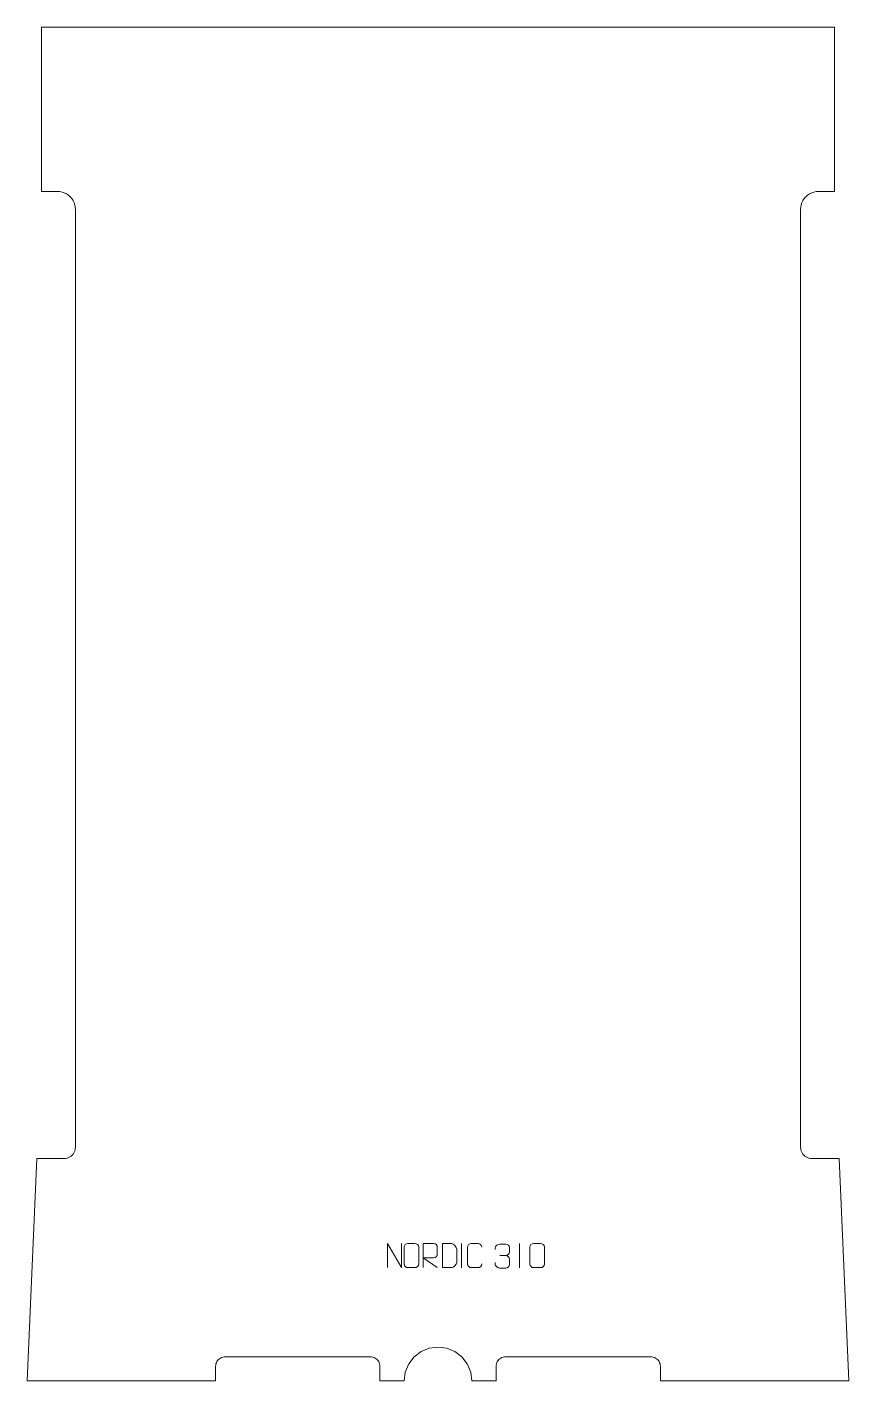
# Model space of a CAD drawing. Header units: millimetres. Extents: x -425 to 425, y -1080 to 320.
import ezdxf

# ---------------------------------------------------------------- set-up
doc = ezdxf.new("R2010")
doc.units = ezdxf.units.MM
doc.header["$MEASUREMENT"] = 0
doc.layers.add('layer 1', color=7, linetype='Continuous')

msp = doc.modelspace()

# ---------------------------------------------------------------- linework, layer by layer
at = {"layer": 'layer 1', "color": 242, "lineweight": 9}
msp.add_open_spline([(414.9998, -849.9997), (414.9998, -849.9997), (424.9993, -1079.9994), (424.9993, -1079.9994), (424.9993, -1079.9994), (424.9993, -1079.9994), (229.9998, -1079.9994), (229.9998, -1079.9994), (229.9998, -1079.9994), (229.9998, -1079.9994), (229.9998, -1064.9993), (229.9998, -1064.9993), (229.9998, -1064.9993), (229.9998, -1064.9993), (229.9144, -1063.694), (229.9144, -1063.694), (229.9144, -1063.694), (229.9144, -1063.694), (229.6589, -1062.4117), (229.6589, -1062.4117), (229.6589, -1062.4117), (229.6589, -1062.4117), (229.2382, -1061.1725), (229.2382, -1061.1725), (229.2382, -1061.1725), (229.2382, -1061.1725), (228.6595, -1060.0001), (228.6595, -1060.0001), (228.6595, -1060.0001), (228.6595, -1060.0001), (227.9329, -1058.9123), (227.9329, -1058.9123), (227.9329, -1058.9123), (227.9329, -1058.9123), (227.0703, -1057.9282), (227.0703, -1057.9282), (227.0703, -1057.9282), (227.0703, -1057.9282), (226.0873, -1057.0656), (226.0873, -1057.0656), (226.0873, -1057.0656), (226.0873, -1057.0656), (224.9995, -1056.3393), (224.9995, -1056.3393), (224.9995, -1056.3393), (224.9995, -1056.3393), (223.8271, -1055.7614), (223.8271, -1055.7614), (223.8271, -1055.7614), (223.8271, -1055.7614), (222.5878, -1055.3407), (222.5878, -1055.3407), (222.5878, -1055.3407), (222.5878, -1055.3407), (221.3048, -1055.0851), (221.3048, -1055.0851), (221.3048, -1055.0851), (221.3048, -1055.0851), (220.0003, -1054.9998), (220.0003, -1054.9998), (220.0003, -1054.9998), (220.0003, -1054.9998), (69.9994, -1054.9998), (69.9994, -1054.9998), (69.9994, -1054.9998), (69.9994, -1054.9998), (68.6952, -1055.0851), (68.6952, -1055.0851), (68.6952, -1055.0851), (68.6952, -1055.0851), (67.4118, -1055.3407), (67.4118, -1055.3407), (67.4118, -1055.3407), (67.4118, -1055.3407), (66.1737, -1055.7614), (66.1737, -1055.7614), (66.1737, -1055.7614), (66.1737, -1055.7614), (65.0002, -1056.3393), (65.0002, -1056.3393), (65.0002, -1056.3393), (65.0002, -1056.3393), (63.9124, -1057.0656), (63.9124, -1057.0656), (63.9124, -1057.0656), (63.9124, -1057.0656), (62.9283, -1057.9282), (62.9283, -1057.9282), (62.9283, -1057.9282), (62.9283, -1057.9282), (62.066, -1058.9123), (62.066, -1058.9123), (62.066, -1058.9123), (62.066, -1058.9123), (61.3394, -1060.0001), (61.3394, -1060.0001), (61.3394, -1060.0001), (61.3394, -1060.0001), (60.7615, -1061.1725), (60.7615, -1061.1725), (60.7615, -1061.1725), (60.7615, -1061.1725), (60.3408, -1062.4117), (60.3408, -1062.4117), (60.3408, -1062.4117), (60.3408, -1062.4117), (60.0853, -1063.694), (60.0853, -1063.694), (60.0853, -1063.694), (60.0853, -1063.694), (59.9999, -1064.9993), (59.9999, -1064.9993), (59.9999, -1064.9993), (59.9999, -1064.9993), (59.9999, -1079.9994), (59.9999, -1079.9994), (59.9999, -1079.9994), (59.9999, -1079.9994), (35.0003, -1079.9994), (35.0003, -1079.9994), (35.0003, -1079.9994), (35.0003, -1079.9994), (33.8075, -1070.941), (33.8075, -1070.941), (33.8075, -1070.941), (33.8075, -1070.941), (30.3108, -1062.4993), (30.3108, -1062.4993), (30.3108, -1062.4993), (30.3108, -1062.4993), (24.7491, -1055.2512), (24.7491, -1055.2512), (24.7491, -1055.2512), (24.7491, -1055.2512), (17.5001, -1049.6886), (17.5001, -1049.6886), (17.5001, -1049.6886), (17.5001, -1049.6886), (9.0584, -1046.1919), (9.0584, -1046.1919), (9.0584, -1046.1919), (9.0584, -1046.1919), (0, -1045), (0, -1045), (0, -1045), (0, -1045), (-9.0593, -1046.1919), (-9.0593, -1046.1919), (-9.0593, -1046.1919), (-9.0593, -1046.1919), (-17.5001, -1049.6886), (-17.5001, -1049.6886), (-17.5001, -1049.6886), (-17.5001, -1049.6886), (-24.7491, -1055.2512), (-24.7491, -1055.2512), (-24.7491, -1055.2512), (-24.7491, -1055.2512), (-30.3108, -1062.4993), (-30.3108, -1062.4993), (-30.3108, -1062.4993), (-30.3108, -1062.4993), (-33.8075, -1070.941), (-33.8075, -1070.941), (-33.8075, -1070.941), (-33.8075, -1070.941), (-35.0003, -1079.9994), (-35.0003, -1079.9994), (-35.0003, -1079.9994), (-35.0003, -1079.9994), (-59.9999, -1079.9994), (-59.9999, -1079.9994), (-59.9999, -1079.9994), (-59.9999, -1079.9994), (-59.9999, -1064.9993), (-59.9999, -1064.9993), (-59.9999, -1064.9993), (-59.9999, -1064.9993), (-60.0853, -1063.694), (-60.0853, -1063.694), (-60.0853, -1063.694), (-60.0853, -1063.694), (-60.3408, -1062.4117), (-60.3408, -1062.4117), (-60.3408, -1062.4117), (-60.3408, -1062.4117), (-60.7615, -1061.1725), (-60.7615, -1061.1725), (-60.7615, -1061.1725), (-60.7615, -1061.1725), (-61.3394, -1060.0001), (-61.3394, -1060.0001), (-61.3394, -1060.0001), (-61.3394, -1060.0001), (-62.0668, -1058.9123), (-62.0668, -1058.9123), (-62.0668, -1058.9123), (-62.0668, -1058.9123), (-62.9294, -1057.9282), (-62.9294, -1057.9282), (-62.9294, -1057.9282), (-62.9294, -1057.9282), (-63.9124, -1057.0656), (-63.9124, -1057.0656), (-63.9124, -1057.0656), (-63.9124, -1057.0656), (-65.0002, -1056.3393), (-65.0002, -1056.3393), (-65.0002, -1056.3393), (-65.0002, -1056.3393), (-66.1734, -1055.7614), (-66.1734, -1055.7614), (-66.1734, -1055.7614), (-66.1734, -1055.7614), (-67.4118, -1055.3407), (-67.4118, -1055.3407), (-67.4118, -1055.3407), (-67.4118, -1055.3407), (-68.6949, -1055.0851), (-68.6949, -1055.0851), (-68.6949, -1055.0851), (-68.6949, -1055.0851), (-70.0005, -1054.9998), (-70.0005, -1054.9998), (-70.0005, -1054.9998), (-70.0005, -1054.9998), (-220.0003, -1054.9998), (-220.0003, -1054.9998), (-220.0003, -1054.9998), (-220.0003, -1054.9998), (-221.3056, -1055.0851), (-221.3056, -1055.0851), (-221.3056, -1055.0851), (-221.3056, -1055.0851), (-222.5878, -1055.3407), (-222.5878, -1055.3407), (-222.5878, -1055.3407), (-222.5878, -1055.3407), (-223.8271, -1055.7614), (-223.8271, -1055.7614), (-223.8271, -1055.7614), (-223.8271, -1055.7614), (-224.9995, -1056.3393), (-224.9995, -1056.3393), (-224.9995, -1056.3393), (-224.9995, -1056.3393), (-226.0873, -1057.0656), (-226.0873, -1057.0656), (-226.0873, -1057.0656), (-226.0873, -1057.0656), (-227.0714, -1057.9282), (-227.0714, -1057.9282), (-227.0714, -1057.9282), (-227.0714, -1057.9282), (-227.9337, -1058.9123), (-227.9337, -1058.9123), (-227.9337, -1058.9123), (-227.9337, -1058.9123), (-228.6603, -1060.0001), (-228.6603, -1060.0001), (-228.6603, -1060.0001), (-228.6603, -1060.0001), (-229.2393, -1061.1725), (-229.2393, -1061.1725), (-229.2393, -1061.1725), (-229.2393, -1061.1725), (-229.6598, -1062.4117), (-229.6598, -1062.4117), (-229.6598, -1062.4117), (-229.6598, -1062.4117), (-229.9144, -1063.694), (-229.9144, -1063.694), (-229.9144, -1063.694), (-229.9144, -1063.694), (-229.9998, -1064.9993), (-229.9998, -1064.9993), (-229.9998, -1064.9993), (-229.9998, -1064.9993), (-229.9998, -1079.9994), (-229.9998, -1079.9994), (-229.9998, -1079.9994), (-229.9998, -1079.9994), (-424.9993, -1079.9994), (-424.9993, -1079.9994), (-424.9993, -1079.9994), (-424.9993, -1079.9994), (-414.9998, -849.9997), (-414.9998, -849.9997), (-414.9998, -849.9997), (-414.9998, -849.9997), (-386.6518, -849.9997), (-386.6518, -849.9997), (-386.6518, -849.9997), (-386.6518, -849.9997), (-385.1309, -849.9005), (-385.1309, -849.9005), (-385.1309, -849.9005), (-385.1309, -849.9005), (-383.6361, -849.6024), (-383.6361, -849.6024), (-383.6361, -849.6024), (-383.6361, -849.6024), (-382.1926, -849.1128), (-382.1926, -849.1128), (-382.1926, -849.1128), (-382.1926, -849.1128), (-380.8261, -848.4385), (-380.8261, -848.4385), (-380.8261, -848.4385), (-380.8261, -848.4385), (-379.5584, -847.5916), (-379.5584, -847.5916), (-379.5584, -847.5916), (-379.5584, -847.5916), (-378.4122, -846.5864), (-378.4122, -846.5864), (-378.4122, -846.5864), (-378.4122, -846.5864), (-377.4081, -845.4413), (-377.4081, -845.4413), (-377.4081, -845.4413), (-377.4081, -845.4413), (-376.5609, -844.1736), (-376.5609, -844.1736), (-376.5609, -844.1736), (-376.5609, -844.1736), (-375.8869, -842.8069), (-375.8869, -842.8069), (-375.8869, -842.8069), (-375.8869, -842.8069), (-375.3973, -841.3636), (-375.3973, -841.3636), (-375.3973, -841.3636), (-375.3973, -841.3636), (-375.0992, -839.8688), (-375.0992, -839.8688), (-375.0992, -839.8688), (-375.0992, -839.8688), (-375, -838.3476), (-375, -838.3476), (-375, -838.3476), (-375, -838.3476), (-375, 131.3641), (-375, 131.3641), (-375, 131.3641), (-375, 131.3641), (-375.1595, 133.7964), (-375.1595, 133.7964), (-375.1595, 133.7964), (-375.1595, 133.7964), (-375.6352, 136.1869), (-375.6352, 136.1869), (-375.6352, 136.1869), (-375.6352, 136.1869), (-376.4183, 138.4955), (-376.4183, 138.4955), (-376.4183, 138.4955), (-376.4183, 138.4955), (-377.4965, 140.6819), (-377.4965, 140.6819), (-377.4965, 140.6819), (-377.4965, 140.6819), (-378.8514, 142.7081), (-378.8514, 142.7081), (-378.8514, 142.7081), (-378.8514, 142.7081), (-380.458, 144.541), (-380.458, 144.541), (-380.458, 144.541), (-380.458, 144.541), (-382.2908, 146.1484), (-382.2908, 146.1484), (-382.2908, 146.1484), (-382.2908, 146.1484), (-384.3178, 147.5025), (-384.3178, 147.5025), (-384.3178, 147.5025), (-384.3178, 147.5025), (-386.5043, 148.5807), (-386.5043, 148.5807), (-386.5043, 148.5807), (-386.5043, 148.5807), (-388.8121, 149.3645), (-388.8121, 149.3645), (-388.8121, 149.3645), (-388.8121, 149.3645), (-391.2036, 149.8406), (-391.2036, 149.8406), (-391.2036, 149.8406), (-391.2036, 149.8406), (-393.6356, 149.9997), (-393.6356, 149.9997), (-393.6356, 149.9997), (-393.6356, 149.9997), (-410.0003, 149.9997), (-410.0003, 149.9997), (-410.0003, 149.9997), (-410.0003, 149.9997), (-410.0003, 319.9996), (-410.0003, 319.9996), (-410.0003, 319.9996), (-410.0003, 319.9996), (409.9995, 319.9996), (409.9995, 319.9996), (409.9995, 319.9996), (409.9995, 319.9996), (409.9995, 149.9997), (409.9995, 149.9997), (409.9995, 149.9997), (409.9995, 149.9997), (393.6356, 149.9997), (393.6356, 149.9997), (393.6356, 149.9997), (393.6356, 149.9997), (391.2025, 149.8406), (391.2025, 149.8406), (391.2025, 149.8406), (391.2025, 149.8406), (388.8121, 149.3645), (388.8121, 149.3645), (388.8121, 149.3645), (388.8121, 149.3645), (386.5043, 148.5807), (386.5043, 148.5807), (386.5043, 148.5807), (386.5043, 148.5807), (384.3178, 147.5025), (384.3178, 147.5025), (384.3178, 147.5025), (384.3178, 147.5025), (382.2908, 146.1484), (382.2908, 146.1484), (382.2908, 146.1484), (382.2908, 146.1484), (380.458, 144.541), (380.458, 144.541), (380.458, 144.541), (380.458, 144.541), (378.8506, 142.7081), (378.8506, 142.7081), (378.8506, 142.7081), (378.8506, 142.7081), (377.4965, 140.6819), (377.4965, 140.6819), (377.4965, 140.6819), (377.4965, 140.6819), (376.4183, 138.4955), (376.4183, 138.4955), (376.4183, 138.4955), (376.4183, 138.4955), (375.6344, 136.1869), (375.6344, 136.1869), (375.6344, 136.1869), (375.6344, 136.1869), (375.1595, 133.7964), (375.1595, 133.7964), (375.1595, 133.7964), (375.1595, 133.7964), (375, 131.3641), (375, 131.3641), (375, 131.3641), (375, 131.3641), (375, -838.3476), (375, -838.3476), (375, -838.3476), (375, -838.3476), (375.0992, -839.8688), (375.0992, -839.8688), (375.0992, -839.8688), (375.0992, -839.8688), (375.3965, -841.3636), (375.3965, -841.3636), (375.3965, -841.3636), (375.3965, -841.3636), (375.8869, -842.8069), (375.8869, -842.8069), (375.8869, -842.8069), (375.8869, -842.8069), (376.5612, -844.1736), (376.5612, -844.1736), (376.5612, -844.1736), (376.5612, -844.1736), (377.407, -845.4413), (377.407, -845.4413), (377.407, -845.4413), (377.407, -845.4413), (378.4125, -846.5864), (378.4125, -846.5864), (378.4125, -846.5864), (378.4125, -846.5864), (379.5584, -847.5916), (379.5584, -847.5916), (379.5584, -847.5916), (379.5584, -847.5916), (380.8261, -848.4385), (380.8261, -848.4385), (380.8261, -848.4385), (380.8261, -848.4385), (382.1928, -849.1128), (382.1928, -849.1128), (382.1928, -849.1128), (382.1928, -849.1128), (383.6361, -849.6024), (383.6361, -849.6024), (383.6361, -849.6024), (383.6361, -849.6024), (385.1309, -849.9005), (385.1309, -849.9005), (385.1309, -849.9005), (385.1309, -849.9005), (386.6521, -849.9997), (386.6521, -849.9997), (386.6521, -849.9997), (386.6521, -849.9997), (414.9998, -849.9997), (414.9998, -849.9997)], degree=3, knots=[0, 0, 0, 0, 0.007692308, 0.007692308, 0.007692308, 0.007692308, 0.015384615, 0.015384615, 0.015384615, 0.015384615, 0.023076923, 0.023076923, 0.023076923, 0.023076923, 0.030769231, 0.030769231, 0.030769231, 0.030769231, 0.038461538, 0.038461538, 0.038461538, 0.038461538, 0.046153846, 0.046153846, 0.046153846, 0.046153846, 0.053846154, 0.053846154, 0.053846154, 0.053846154, 0.061538462, 0.061538462, 0.061538462, 0.061538462, 0.069230769, 0.069230769, 0.069230769, 0.069230769, 0.076923077, 0.076923077, 0.076923077, 0.076923077, 0.084615385, 0.084615385, 0.084615385, 0.084615385, 0.092307692, 0.092307692, 0.092307692, 0.092307692, 0.1, 0.1, 0.1, 0.1, 0.107692308, 0.107692308, 0.107692308, 0.107692308, 0.115384615, 0.115384615, 0.115384615, 0.115384615, 0.123076923, 0.123076923, 0.123076923, 0.123076923, 0.130769231, 0.130769231, 0.130769231, 0.130769231, 0.138461538, 0.138461538, 0.138461538, 0.138461538, 0.146153846, 0.146153846, 0.146153846, 0.146153846, 0.153846154, 0.153846154, 0.153846154, 0.153846154, 0.161538462, 0.161538462, 0.161538462, 0.161538462, 0.169230769, 0.169230769, 0.169230769, 0.169230769, 0.176923077, 0.176923077, 0.176923077, 0.176923077, 0.184615385, 0.184615385, 0.184615385, 0.184615385, 0.192307692, 0.192307692, 0.192307692, 0.192307692, 0.2, 0.2, 0.2, 0.2, 0.207692308, 0.207692308, 0.207692308, 0.207692308, 0.215384615, 0.215384615, 0.215384615, 0.215384615, 0.223076923, 0.223076923, 0.223076923, 0.223076923, 0.230769231, 0.230769231, 0.230769231, 0.230769231, 0.238461538, 0.238461538, 0.238461538, 0.238461538, 0.246153846, 0.246153846, 0.246153846, 0.246153846, 0.253846154, 0.253846154, 0.253846154, 0.253846154, 0.261538462, 0.261538462, 0.261538462, 0.261538462, 0.269230769, 0.269230769, 0.269230769, 0.269230769, 0.276923077, 0.276923077, 0.276923077, 0.276923077, 0.284615385, 0.284615385, 0.284615385, 0.284615385, 0.292307692, 0.292307692, 0.292307692, 0.292307692, 0.3, 0.3, 0.3, 0.3, 0.307692308, 0.307692308, 0.307692308, 0.307692308, 0.315384615, 0.315384615, 0.315384615, 0.315384615, 0.323076923, 0.323076923, 0.323076923, 0.323076923, 0.330769231, 0.330769231, 0.330769231, 0.330769231, 0.338461538, 0.338461538, 0.338461538, 0.338461538, 0.346153846, 0.346153846, 0.346153846, 0.346153846, 0.353846154, 0.353846154, 0.353846154, 0.353846154, 0.361538462, 0.361538462, 0.361538462, 0.361538462, 0.369230769, 0.369230769, 0.369230769, 0.369230769, 0.376923077, 0.376923077, 0.376923077, 0.376923077, 0.384615385, 0.384615385, 0.384615385, 0.384615385, 0.392307692, 0.392307692, 0.392307692, 0.392307692, 0.4, 0.4, 0.4, 0.4, 0.407692308, 0.407692308, 0.407692308, 0.407692308, 0.415384615, 0.415384615, 0.415384615, 0.415384615, 0.423076923, 0.423076923, 0.423076923, 0.423076923, 0.430769231, 0.430769231, 0.430769231, 0.430769231, 0.438461538, 0.438461538, 0.438461538, 0.438461538, 0.446153846, 0.446153846, 0.446153846, 0.446153846, 0.453846154, 0.453846154, 0.453846154, 0.453846154, 0.461538462, 0.461538462, 0.461538462, 0.461538462, 0.469230769, 0.469230769, 0.469230769, 0.469230769, 0.476923077, 0.476923077, 0.476923077, 0.476923077, 0.484615385, 0.484615385, 0.484615385, 0.484615385, 0.492307692, 0.492307692, 0.492307692, 0.492307692, 0.5, 0.5, 0.5, 0.5, 0.507692308, 0.507692308, 0.507692308, 0.507692308, 0.515384615, 0.515384615, 0.515384615, 0.515384615, 0.523076923, 0.523076923, 0.523076923, 0.523076923, 0.530769231, 0.530769231, 0.530769231, 0.530769231, 0.538461538, 0.538461538, 0.538461538, 0.538461538, 0.546153846, 0.546153846, 0.546153846, 0.546153846, 0.553846154, 0.553846154, 0.553846154, 0.553846154, 0.561538462, 0.561538462, 0.561538462, 0.561538462, 0.569230769, 0.569230769, 0.569230769, 0.569230769, 0.576923077, 0.576923077, 0.576923077, 0.576923077, 0.584615385, 0.584615385, 0.584615385, 0.584615385, 0.592307692, 0.592307692, 0.592307692, 0.592307692, 0.6, 0.6, 0.6, 0.6, 0.607692308, 0.607692308, 0.607692308, 0.607692308, 0.615384615, 0.615384615, 0.615384615, 0.615384615, 0.623076923, 0.623076923, 0.623076923, 0.623076923, 0.630769231, 0.630769231, 0.630769231, 0.630769231, 0.638461538, 0.638461538, 0.638461538, 0.638461538, 0.646153846, 0.646153846, 0.646153846, 0.646153846, 0.653846154, 0.653846154, 0.653846154, 0.653846154, 0.661538462, 0.661538462, 0.661538462, 0.661538462, 0.669230769, 0.669230769, 0.669230769, 0.669230769, 0.676923077, 0.676923077, 0.676923077, 0.676923077, 0.684615385, 0.684615385, 0.684615385, 0.684615385, 0.692307692, 0.692307692, 0.692307692, 0.692307692, 0.7, 0.7, 0.7, 0.7, 0.707692308, 0.707692308, 0.707692308, 0.707692308, 0.715384615, 0.715384615, 0.715384615, 0.715384615, 0.723076923, 0.723076923, 0.723076923, 0.723076923, 0.730769231, 0.730769231, 0.730769231, 0.730769231, 0.738461538, 0.738461538, 0.738461538, 0.738461538, 0.746153846, 0.746153846, 0.746153846, 0.746153846, 0.753846154, 0.753846154, 0.753846154, 0.753846154, 0.761538462, 0.761538462, 0.761538462, 0.761538462, 0.769230769, 0.769230769, 0.769230769, 0.769230769, 0.776923077, 0.776923077, 0.776923077, 0.776923077, 0.784615385, 0.784615385, 0.784615385, 0.784615385, 0.792307692, 0.792307692, 0.792307692, 0.792307692, 0.8, 0.8, 0.8, 0.8, 0.807692308, 0.807692308, 0.807692308, 0.807692308, 0.815384615, 0.815384615, 0.815384615, 0.815384615, 0.823076923, 0.823076923, 0.823076923, 0.823076923, 0.830769231, 0.830769231, 0.830769231, 0.830769231, 0.838461538, 0.838461538, 0.838461538, 0.838461538, 0.846153846, 0.846153846, 0.846153846, 0.846153846, 0.853846154, 0.853846154, 0.853846154, 0.853846154, 0.861538462, 0.861538462, 0.861538462, 0.861538462, 0.869230769, 0.869230769, 0.869230769, 0.869230769, 0.876923077, 0.876923077, 0.876923077, 0.876923077, 0.884615385, 0.884615385, 0.884615385, 0.884615385, 0.892307692, 0.892307692, 0.892307692, 0.892307692, 0.9, 0.9, 0.9, 0.9, 0.907692308, 0.907692308, 0.907692308, 0.907692308, 0.915384615, 0.915384615, 0.915384615, 0.915384615, 0.923076923, 0.923076923, 0.923076923, 0.923076923, 0.930769231, 0.930769231, 0.930769231, 0.930769231, 0.938461538, 0.938461538, 0.938461538, 0.938461538, 0.946153846, 0.946153846, 0.946153846, 0.946153846, 0.953846154, 0.953846154, 0.953846154, 0.953846154, 0.961538462, 0.961538462, 0.961538462, 0.961538462, 0.969230769, 0.969230769, 0.969230769, 0.969230769, 0.976923077, 0.976923077, 0.976923077, 0.976923077, 0.984615385, 0.984615385, 0.984615385, 0.984615385, 1, 1, 1, 1], dxfattribs=at)
at = {"layer": 'layer 1', "color": 250, "lineweight": 9}
for points, knots in [([(-52.3691, -962.874), (-52.3691, -962.874), (-52.3691, -937.9205), (-52.3691, -937.9205), (-52.3691, -937.9205), (-52.3691, -937.9205), (-37.7143, -962.874), (-37.7143, -962.874), (-37.7143, -962.874), (-37.7143, -962.874), (-37.7143, -937.9205), (-37.7143, -937.9205)], [0, 0, 0, 0, 0.25, 0.25, 0.25, 0.25, 0.5, 0.5, 0.5, 0.5, 1, 1, 1, 1]), ([(-31.0549, -937.851), (-28.6882, -937.851), (-26.3211, -937.851), (-23.954, -937.851), (-23.954, -937.851), (-21.973, -937.8154), (-19.9465, -939.3101), (-19.9194, -941.7528), (-19.9194, -941.7528), (-19.9198, -947.5116), (-19.9198, -953.2709), (-19.9194, -959.0305), (-19.9194, -959.0305), (-20.0616, -961.3587), (-21.7684, -962.8413), (-23.954, -962.8522), (-23.954, -962.8522), (-26.327, -962.8518), (-28.7, -962.8518), (-31.0726, -962.8522), (-31.0726, -962.8522), (-33.0315, -962.9578), (-35.0384, -961.0694), (-35.027, -959.0479), (-35.027, -959.0479), (-35.0267, -953.2658), (-35.0267, -947.4842), (-35.027, -941.7029), (-35.027, -941.7029), (-35.0227, -939.5603), (-33.2452, -937.8375), (-31.0549, -937.851)], [0, 0, 0, 0, 0.111111111, 0.111111111, 0.111111111, 0.111111111, 0.222222222, 0.222222222, 0.222222222, 0.222222222, 0.333333333, 0.333333333, 0.333333333, 0.333333333, 0.444444444, 0.444444444, 0.444444444, 0.444444444, 0.555555556, 0.555555556, 0.555555556, 0.555555556, 0.666666667, 0.666666667, 0.666666667, 0.666666667, 0.777777778, 0.777777778, 0.777777778, 0.777777778, 1, 1, 1, 1]), ([(-15.3737, -962.874), (-15.3737, -962.874), (-15.3737, -937.9205), (-15.3737, -937.9205), (-15.3737, -937.9205), (-11.7789, -937.9205), (-8.1834, -937.9205), (-4.5882, -937.9205), (-4.5882, -937.9205), (-2.2629, -937.9582), (-0.7056, -939.4482), (-0.7097, -941.8146), (-0.7097, -941.8146), (-0.7101, -943.8501), (-0.7101, -946.9095), (-0.7097, -948.9455), (-0.7097, -948.9455), (-0.7162, -950.821), (-2.5285, -952.7628), (-4.538, -952.7819), (-4.538, -952.7819), (-4.538, -952.7819), (-15.3737, -952.7819), (-15.3737, -952.7819), (-15.3737, -952.7819), (-15.3737, -952.7819), (-0.719, -962.874), (-0.719, -962.874)], [0, 0, 0, 0, 0.125, 0.125, 0.125, 0.125, 0.25, 0.25, 0.25, 0.25, 0.375, 0.375, 0.375, 0.375, 0.5, 0.5, 0.5, 0.5, 0.625, 0.625, 0.625, 0.625, 0.75, 0.75, 0.75, 0.75, 1, 1, 1, 1]), ([(4.5661, -962.8459), (6.8979, -962.8455), (11.8481, -962.8695), (14.1796, -962.8698), (14.1796, -962.8698), (16.1046, -962.9752), (19.4232, -959.4336), (19.412, -957.4163), (19.412, -957.4163), (19.4116, -951.6462), (19.4116, -949.4765), (19.412, -943.7072), (19.412, -943.7072), (19.4077, -941.5691), (16.0332, -937.909), (13.8808, -937.9225), (13.8808, -937.9225), (11.5551, -937.9225), (6.8308, -937.9225), (4.5047, -937.9225), (4.5047, -937.9225), (4.5051, -943.6694), (4.5664, -957.0986), (4.5661, -962.8459)], [0, 0, 0, 0, 0.142857143, 0.142857143, 0.142857143, 0.142857143, 0.285714286, 0.285714286, 0.285714286, 0.285714286, 0.428571429, 0.428571429, 0.428571429, 0.428571429, 0.571428571, 0.571428571, 0.571428571, 0.571428571, 0.714285714, 0.714285714, 0.714285714, 0.714285714, 1, 1, 1, 1]), ([(45.3814, -959.0563), (45.2416, -961.3797), (43.5644, -962.8593), (41.4167, -962.8701), (41.4167, -962.8701), (39.0848, -962.8697), (36.7529, -962.8697), (34.4214, -962.8701), (34.4214, -962.8701), (32.4964, -962.9755), (30.5243, -961.091), (30.5355, -959.0737), (30.5355, -959.0737), (30.5359, -953.3036), (30.5359, -947.5339), (30.5355, -941.7646), (30.5355, -941.7646), (30.5397, -939.6265), (32.2864, -937.9073), (34.4388, -937.9208), (34.4388, -937.9208), (36.7645, -937.9208), (39.0906, -937.9208), (41.4167, -937.9208), (41.4167, -937.9208), (43.3633, -937.8853), (45.3547, -939.3768), (45.3814, -941.8144)], [0, 0, 0, 0, 0.125, 0.125, 0.125, 0.125, 0.25, 0.25, 0.25, 0.25, 0.375, 0.375, 0.375, 0.375, 0.5, 0.5, 0.5, 0.5, 0.625, 0.625, 0.625, 0.625, 0.75, 0.75, 0.75, 0.75, 1, 1, 1, 1]), ([(98.9451, -937.851), (101.3118, -937.851), (103.6789, -937.851), (106.046, -937.851), (106.046, -937.851), (108.027, -937.8154), (110.0535, -939.3101), (110.0806, -941.7528), (110.0806, -941.7528), (110.0802, -947.5116), (110.0802, -953.2709), (110.0806, -959.0305), (110.0806, -959.0305), (109.9384, -961.3587), (108.2316, -962.8413), (106.046, -962.8522), (106.046, -962.8522), (103.673, -962.8518), (101.3, -962.8518), (98.9274, -962.8522), (98.9274, -962.8522), (96.9685, -962.9578), (94.9616, -961.0694), (94.973, -959.0479), (94.973, -959.0479), (94.9733, -953.2658), (94.9733, -947.4842), (94.973, -941.7029), (94.973, -941.7029), (94.9773, -939.5603), (96.7548, -937.8375), (98.9451, -937.851)], [0, 0, 0, 0, 0.111111111, 0.111111111, 0.111111111, 0.111111111, 0.222222222, 0.222222222, 0.222222222, 0.222222222, 0.333333333, 0.333333333, 0.333333333, 0.333333333, 0.444444444, 0.444444444, 0.444444444, 0.444444444, 0.555555556, 0.555555556, 0.555555556, 0.555555556, 0.666666667, 0.666666667, 0.666666667, 0.666666667, 0.777777778, 0.777777778, 0.777777778, 0.777777778, 1, 1, 1, 1]), ([(98.9479, -937.866), (101.314, -937.866), (103.6805, -937.866), (106.047, -937.866), (106.047, -937.866), (108.0275, -937.8304), (110.0535, -939.3247), (110.0806, -941.7668), (110.0806, -941.7668), (110.0802, -947.5242), (110.0802, -953.282), (110.0806, -959.0402), (110.0806, -959.0402), (109.9385, -961.3678), (108.2321, -962.8501), (106.047, -962.8609), (106.047, -962.8609), (103.6746, -962.8605), (101.3022, -962.8605), (98.9302, -962.8609), (98.9302, -962.8609), (96.9717, -962.9665), (94.9653, -961.0786), (94.9767, -959.0576), (94.9767, -959.0576), (94.9771, -953.277), (94.9771, -947.4967), (94.9767, -941.7169), (94.9767, -941.7169), (94.981, -939.5749), (96.7581, -937.8524), (98.9479, -937.866)], [0, 0, 0, 0, 0.111111111, 0.111111111, 0.111111111, 0.111111111, 0.222222222, 0.222222222, 0.222222222, 0.222222222, 0.333333333, 0.333333333, 0.333333333, 0.333333333, 0.444444444, 0.444444444, 0.444444444, 0.444444444, 0.555555556, 0.555555556, 0.555555556, 0.555555556, 0.666666667, 0.666666667, 0.666666667, 0.666666667, 0.777777778, 0.777777778, 0.777777778, 0.777777778, 1, 1, 1, 1]), ([(59.1743, -944.1521), (59.1743, -944.1521), (59.1743, -942.2949), (59.1743, -942.2949), (59.1743, -942.2949), (59.16, -940.553), (61.8245, -938.4349), (63.8836, -938.4576), (63.8836, -938.4576), (65.9477, -938.4576), (68.0117, -938.4576), (70.0754, -938.4576), (70.0754, -938.4576), (72.2699, -938.4488), (73.8682, -940.2956), (73.9126, -942.2077), (73.9126, -942.2077), (73.9122, -943.6428), (73.9122, -945.0779), (73.9126, -946.5134), (73.9126, -946.5134), (73.864, -948.1669), (72.2614, -950.3969), (70.0631, -950.3869), (70.0631, -950.3869), (72.2668, -950.3981), (73.8748, -952.2013), (73.9288, -954.2608), (73.9288, -954.2608), (73.9284, -956.0455), (73.9284, -957.8302), (73.9288, -959.6153), (73.9288, -959.6153), (73.9389, -961.6767), (71.884, -963.4398), (70.0631, -963.4317), (70.0631, -963.4317), (67.9978, -963.4314), (65.9326, -963.4314), (63.867, -963.4317), (63.867, -963.4317), (61.6984, -963.4202), (59.1674, -961.02), (59.1488, -959.5582), (59.1488, -959.5582), (59.1488, -959.5582), (59.1488, -957.6496), (59.1488, -957.6496)], [0, 0, 0, 0, 0.076923077, 0.076923077, 0.076923077, 0.076923077, 0.153846154, 0.153846154, 0.153846154, 0.153846154, 0.230769231, 0.230769231, 0.230769231, 0.230769231, 0.307692308, 0.307692308, 0.307692308, 0.307692308, 0.384615385, 0.384615385, 0.384615385, 0.384615385, 0.461538462, 0.461538462, 0.461538462, 0.461538462, 0.538461538, 0.538461538, 0.538461538, 0.538461538, 0.615384615, 0.615384615, 0.615384615, 0.615384615, 0.692307692, 0.692307692, 0.692307692, 0.692307692, 0.769230769, 0.769230769, 0.769230769, 0.769230769, 0.846153846, 0.846153846, 0.846153846, 0.846153846, 1, 1, 1, 1])]:
    msp.add_open_spline(points, degree=3, knots=knots, dxfattribs=at)
for points in [[(24.1806, -937.9102), (24.1806, -937.9102), (24.1806, -962.8843), (24.1806, -962.8843)], [(84.1806, -937.9102), (84.1806, -937.9102), (84.1806, -962.8843), (84.1806, -962.8843)], [(63.884, -950.3973), (63.884, -950.3973), (70.0804, -950.3973), (70.0804, -950.3973)]]:
    msp.add_open_spline(points, degree=3, dxfattribs=at)

doc.saveas('drawing.dxf')
